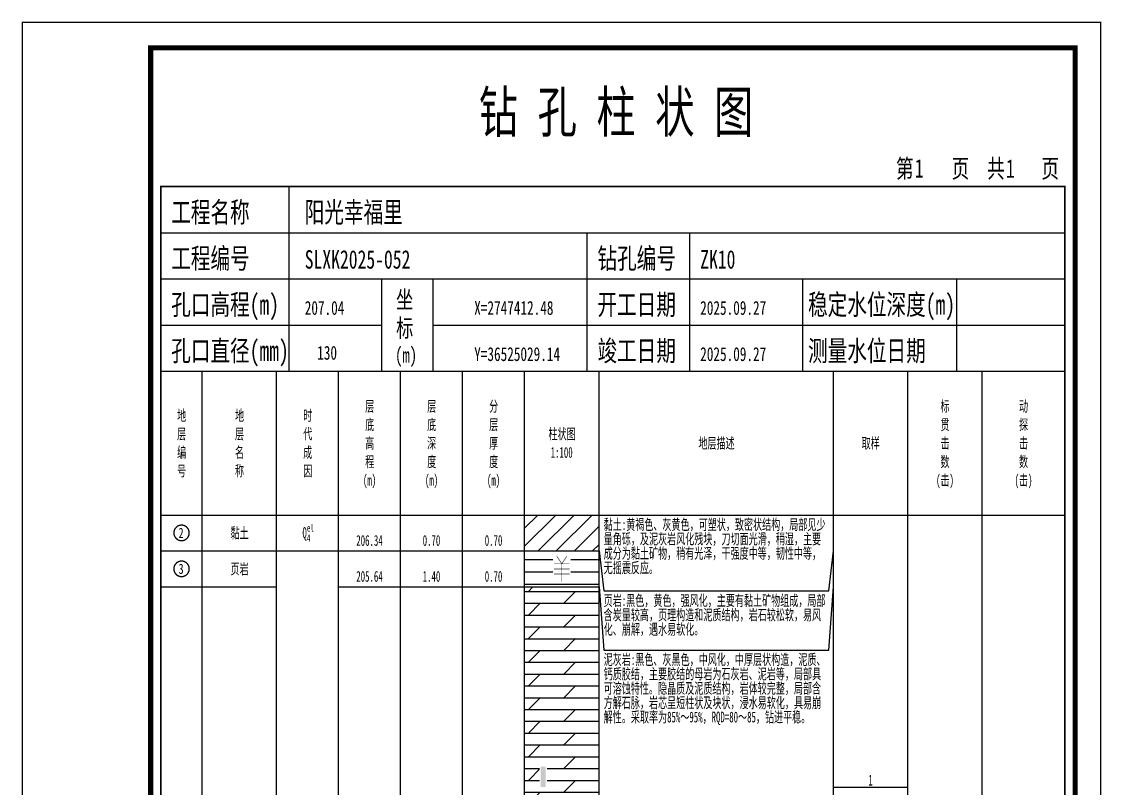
# Model space of a CAD drawing. Header units: millimetres. Extents: x 1264 to 9491, y 619 to 916.
# Drawn here: x 3268.5 to 3478.8, y 766.6 to 916 of the extents above; entities that cross this region are included whole.
import ezdxf
from ezdxf.enums import TextEntityAlignment as Align

# ---------------------------------------------------------------- set-up
doc = ezdxf.new("R2010")
doc.units = ezdxf.units.MM
doc.layers.add('GICAD_POU_TEXTS', color=7, linetype='Continuous')
doc.styles.add('LZ_FONT', font='simfang_0.ttf', dxfattribs={"width": 0.7, "height": 8})
doc.styles.add('成果图图块', font='simfang_0.ttf', dxfattribs={"height": 2.5})
doc.styles.add('成果图表体', font='simfang_0.ttf', dxfattribs={"width": 0.6, "height": 2.1})

# ---------------------------------------------------------------- blocks, each defined once
blk = doc.blocks.new('ZZT_DCBH_Z.dwg16', base_point=(-0.02, 0))
at = {"color": 7}
blk.add_polyline3d([(-1.52, 0.02, 0), (-1.52, -0.06, 0), (-1.52, -0.13, 0), (-1.51, -0.2, 0), (-1.5, -0.28, 0), (-1.48, -0.35, 0), (-1.46, -0.42, 0), (-1.44, -0.49, 0), (-1.41, -0.56, 0), (-1.38, -0.63, 0), (-1.35, -0.69, 0), (-1.31, -0.76, 0), (-1.27, -0.82, 0), (-1.23, -0.88, 0), (-1.18, -0.94, 0), (-1.14, -0.99, 0), (-1.09, -1.04, 0), (-1.03, -1.1, 0), (-0.98, -1.14, 0), (-0.92, -1.19, 0), (-0.86, -1.23, 0), (-0.8, -1.27, 0), (-0.73, -1.31, 0), (-0.67, -1.34, 0), (-0.6, -1.37, 0), (-0.53, -1.4, 0), (-0.46, -1.42, 0), (-0.39, -1.44, 0), (-0.32, -1.46, 0), (-0.25, -1.47, 0), (-0.17, -1.48, 0), (-0.1, -1.48, 0), (-0.02, -1.48, 0), (0.05, -1.48, 0), (0.12, -1.48, 0), (0.2, -1.47, 0), (0.27, -1.46, 0), (0.34, -1.44, 0), (0.41, -1.42, 0), (0.48, -1.4, 0), (0.55, -1.37, 0), (0.62, -1.34, 0), (0.68, -1.31, 0), (0.75, -1.27, 0), (0.81, -1.23, 0), (0.87, -1.19, 0), (0.93, -1.14, 0), (0.98, -1.1, 0), (1.04, -1.04, 0), (1.09, -0.99, 0), (1.13, -0.94, 0), (1.18, -0.88, 0), (1.22, -0.82, 0), (1.26, -0.76, 0), (1.3, -0.69, 0), (1.33, -0.63, 0), (1.36, -0.56, 0), (1.39, -0.49, 0), (1.41, -0.42, 0), (1.43, -0.35, 0), (1.45, -0.28, 0), (1.46, -0.2, 0), (1.47, -0.13, 0), (1.47, -0.06, 0), (1.48, 0.02, 0), (1.47, 0.09, 0), (1.47, 0.16, 0), (1.46, 0.24, 0), (1.45, 0.31, 0), (1.43, 0.38, 0), (1.41, 0.45, 0), (1.39, 0.52, 0), (1.36, 0.59, 0), (1.33, 0.66, 0), (1.3, 0.72, 0), (1.26, 0.79, 0), (1.22, 0.85, 0), (1.18, 0.91, 0), (1.13, 0.97, 0), (1.09, 1.02, 0), (1.04, 1.08, 0), (0.98, 1.13, 0), (0.93, 1.18, 0), (0.87, 1.22, 0), (0.81, 1.26, 0), (0.75, 1.3, 0), (0.68, 1.34, 0), (0.62, 1.37, 0), (0.55, 1.4, 0), (0.48, 1.43, 0), (0.41, 1.45, 0), (0.34, 1.47, 0), (0.27, 1.49, 0), (0.2, 1.5, 0), (0.12, 1.51, 0), (0.05, 1.51, 0), (-0.02, 1.52, 0), (-0.1, 1.51, 0), (-0.17, 1.51, 0), (-0.25, 1.5, 0), (-0.32, 1.49, 0), (-0.39, 1.47, 0), (-0.46, 1.45, 0), (-0.53, 1.43, 0), (-0.6, 1.4, 0), (-0.67, 1.37, 0), (-0.73, 1.34, 0), (-0.8, 1.3, 0), (-0.86, 1.26, 0), (-0.92, 1.22, 0), (-0.98, 1.18, 0), (-1.03, 1.13, 0), (-1.09, 1.08, 0), (-1.14, 1.02, 0), (-1.18, 0.97, 0), (-1.23, 0.91, 0), (-1.27, 0.85, 0), (-1.31, 0.79, 0), (-1.35, 0.72, 0), (-1.38, 0.66, 0), (-1.41, 0.59, 0), (-1.44, 0.52, 0), (-1.46, 0.45, 0), (-1.48, 0.38, 0), (-1.5, 0.31, 0), (-1.51, 0.24, 0), (-1.52, 0.16, 0), (-1.52, 0.09, 0), (-1.52, 0.02, 0)], dxfattribs=at)
at = {"layer": 'GICAD_POU_TEXTS', "color": 7, "style": '成果图图块', "width": 0.7}
blk.add_text('2', height=2, dxfattribs=at).set_placement((-0.11, -0.99), align=Align.CENTER)
blk = doc.blocks.new('ZZT_DCBH_Z.dwg17', base_point=(-0.02, 0))
at = {"color": 7}
blk.add_polyline3d([(-1.52, 0.02, 0), (-1.52, -0.06, 0), (-1.52, -0.13, 0), (-1.51, -0.2, 0), (-1.5, -0.28, 0), (-1.48, -0.35, 0), (-1.46, -0.42, 0), (-1.44, -0.49, 0), (-1.41, -0.56, 0), (-1.38, -0.63, 0), (-1.35, -0.69, 0), (-1.31, -0.76, 0), (-1.27, -0.82, 0), (-1.23, -0.88, 0), (-1.18, -0.94, 0), (-1.14, -0.99, 0), (-1.09, -1.04, 0), (-1.03, -1.1, 0), (-0.98, -1.14, 0), (-0.92, -1.19, 0), (-0.86, -1.23, 0), (-0.8, -1.27, 0), (-0.73, -1.31, 0), (-0.67, -1.34, 0), (-0.6, -1.37, 0), (-0.53, -1.4, 0), (-0.46, -1.42, 0), (-0.39, -1.44, 0), (-0.32, -1.46, 0), (-0.25, -1.47, 0), (-0.17, -1.48, 0), (-0.1, -1.48, 0), (-0.02, -1.48, 0), (0.05, -1.48, 0), (0.12, -1.48, 0), (0.2, -1.47, 0), (0.27, -1.46, 0), (0.34, -1.44, 0), (0.41, -1.42, 0), (0.48, -1.4, 0), (0.55, -1.37, 0), (0.62, -1.34, 0), (0.68, -1.31, 0), (0.75, -1.27, 0), (0.81, -1.23, 0), (0.87, -1.19, 0), (0.93, -1.14, 0), (0.98, -1.1, 0), (1.04, -1.04, 0), (1.09, -0.99, 0), (1.13, -0.94, 0), (1.18, -0.88, 0), (1.22, -0.82, 0), (1.26, -0.76, 0), (1.3, -0.69, 0), (1.33, -0.63, 0), (1.36, -0.56, 0), (1.39, -0.49, 0), (1.41, -0.42, 0), (1.43, -0.35, 0), (1.45, -0.28, 0), (1.46, -0.2, 0), (1.47, -0.13, 0), (1.47, -0.06, 0), (1.48, 0.02, 0), (1.47, 0.09, 0), (1.47, 0.16, 0), (1.46, 0.24, 0), (1.45, 0.31, 0), (1.43, 0.38, 0), (1.41, 0.45, 0), (1.39, 0.52, 0), (1.36, 0.59, 0), (1.33, 0.66, 0), (1.3, 0.72, 0), (1.26, 0.79, 0), (1.22, 0.85, 0), (1.18, 0.91, 0), (1.13, 0.97, 0), (1.09, 1.02, 0), (1.04, 1.08, 0), (0.98, 1.13, 0), (0.93, 1.18, 0), (0.87, 1.22, 0), (0.81, 1.26, 0), (0.75, 1.3, 0), (0.68, 1.34, 0), (0.62, 1.37, 0), (0.55, 1.4, 0), (0.48, 1.43, 0), (0.41, 1.45, 0), (0.34, 1.47, 0), (0.27, 1.49, 0), (0.2, 1.5, 0), (0.12, 1.51, 0), (0.05, 1.51, 0), (-0.02, 1.52, 0), (-0.1, 1.51, 0), (-0.17, 1.51, 0), (-0.25, 1.5, 0), (-0.32, 1.49, 0), (-0.39, 1.47, 0), (-0.46, 1.45, 0), (-0.53, 1.43, 0), (-0.6, 1.4, 0), (-0.67, 1.37, 0), (-0.73, 1.34, 0), (-0.8, 1.3, 0), (-0.86, 1.26, 0), (-0.92, 1.22, 0), (-0.98, 1.18, 0), (-1.03, 1.13, 0), (-1.09, 1.08, 0), (-1.14, 1.02, 0), (-1.18, 0.97, 0), (-1.23, 0.91, 0), (-1.27, 0.85, 0), (-1.31, 0.79, 0), (-1.35, 0.72, 0), (-1.38, 0.66, 0), (-1.41, 0.59, 0), (-1.44, 0.52, 0), (-1.46, 0.45, 0), (-1.48, 0.38, 0), (-1.5, 0.31, 0), (-1.51, 0.24, 0), (-1.52, 0.16, 0), (-1.52, 0.09, 0), (-1.52, 0.02, 0)], dxfattribs=at)
at = {"layer": 'GICAD_POU_TEXTS', "color": 7, "style": '成果图图块', "width": 0.7}
blk.add_text('3', height=2, dxfattribs=at).set_placement((-0.11, -0.99), align=Align.CENTER)
blk = doc.blocks.new('gkqy3.dwg', base_point=(0, -2))
blk.add_wipeout([(-0.7, -2.2), (0.7, -2.2), (0.7, 2.2), (-0.7, 2.2)])
at = {"color": 7}
blk.add_solid([(-0.5, -2), (0.5, -2), (-0.5, 2), (0.5, 2)], dxfattribs=at)
blk = doc.blocks.new('FH_QIANG.dwg', base_point=(0, -0.19))
blk.add_wipeout([(-1.7, -2.89), (1.7, -2.89), (1.7, 2.51), (-1.7, 2.51)])
at = {"color": 7, "const_width": 0.1}
for points in [[(-1, 2.31), (0, 0.81), (1, 2.31)], [(-1.5, 0.81), (1.5, 0.81)], [(0, 0.81), (0, -2.69)], [(-1.5, -0.19), (1.5, -0.19)], [(-1.5, -1.19), (1.5, -1.19)]]:
    blk.add_lwpolyline(points, dxfattribs=at)
blk = doc.blocks.new('柱状图图框模板-(昇龙标准).dwg9', base_point=(27, 229))
for p, q in [((52, 229), (52, 265)), ((27, 256), (203, 256)), ((110, 229), (110, 256)), ((130, 229), (130, 256)), ((27, 247), (203, 247)), ((70, 229), (70, 247)), ((80, 229), (80, 247)), ((152, 229), (152, 247)), ((182, 229), (182, 247)), ((27, 238), (70, 238)), ((80, 238), (203, 238))]:
    blk.add_line(p, q)
for points, const_width in [([(0, 0), (210, 0), (210, 297), (0, 297)], 0.25), ([(25, 5), (205, 5), (205, 292), (25, 292)], 1), ([(27, 265), (203, 265), (203, 17), (27, 17)], 0.3)]:
    blk.add_lwpolyline(points, close=True, dxfattribs=dict(const_width=const_width))
at = {"const_width": 0.3}
blk.add_lwpolyline([(27, 229), (203, 229)], dxfattribs=at)
at = {"style": 'LZ_FONT', "width": 0.7}
for s, height, p in [('钻 孔 柱 状 图', 8, (88.9, 275.54)), ('第', 3.6, (170.12, 266.7)), ('1', 3.6, (173.78, 266.75)), ('页', 3.6, (180.96, 266.7)), ('共', 3.6, (187.88, 266.7)), ('1', 3.6, (191.54, 266.7)), ('页', 3.6, (198.44, 266.7)), ('工程名称', 4, (29, 258)), ('阳光幸福里', 4, (55, 258)), ('工程编号', 4, (29, 249)), ('SLXK2025-052', 3.6, (55, 249)), ('钻孔编号', 4, (112, 249)), ('ZK10', 3.6, (132, 249)), ('孔口高程(m)', 4, (29, 240)), ('坐', 3.5, (72.79, 241.24)), ('开工日期', 4, (112, 240)), ('稳定水位深度(m)', 4, (153, 240)), ('207.04', 2.7, (55, 240)), ('X=2747412.48', 2.7, (88, 240)), ('2025.09.27', 2.7, (132, 240)), ('标', 3.5, (72.79, 235.7)), ('孔口直径(mm)', 4, (29, 231)), ('竣工日期', 4, (112, 231)), ('测量水位日期', 4, (153, 231)), ('130', 2.7, (57.43, 231.26)), ('(m) ', 3, (72.59, 230.65)), ('Y=36525029.14', 2.7, (88, 231)), ('2025.09.27', 2.7, (132, 231))]:
    blk.add_text(s, height=height, dxfattribs=at).set_placement(p)

msp = doc.modelspace()

# ---------------------------------------------------------------- hatches: boundary and pattern name
at = {"linetype": 'Continuous'}
h = msp.add_hatch(dxfattribs=at)
h.set_pattern_fill('GKNXT', scale=0.5, style=0, pattern_type=2)
h.set_pattern_definition([(45, (0, 0), (-1.767767, 1.767767), [])])
h.paths.add_polyline_path([(3366.46, 812.89), (3380.95, 812.89), (3380.95, 819.89), (3366.46, 819.89)])
h = msp.add_hatch(dxfattribs=at)
h.set_pattern_fill('GKYY', scale=0.5, style=0, pattern_type=2)
h.set_pattern_definition([(0, (0, 0), (0, 2.4), [])])
h.paths.add_polyline_path([(3366.46, 805.89), (3380.95, 805.89), (3380.95, 812.89), (3366.46, 812.89)])
h = msp.add_hatch(dxfattribs=at)
h.set_pattern_fill('GKNHY1', scale=0.5, style=0, pattern_type=2)
h.set_pattern_definition([(0, (0, 0), (0, 2.3), []), (45, (0, 0), (4e-16, 4.5999997), [3.252691, -6.5053825])])
h.paths.add_polyline_path([(3366.46, 684.49), (3380.95, 684.49), (3380.95, 805.89), (3366.46, 805.89)])

# ---------------------------------------------------------------- linework, layer by layer
at = {"color": 0}
for p, q in [((3295.65, 819.89), (3303.69, 819.89)), ((3295.65, 812.89), (3295.65, 819.89)), ((3303.69, 812.89), (3303.69, 819.89)), ((3295.65, 812.89), (3303.69, 812.89)), ((3295.65, 812.89), (3303.69, 812.89)), ((3295.65, 805.89), (3295.65, 812.89)), ((3303.69, 805.89), (3303.69, 812.89)), ((3295.65, 805.89), (3303.69, 805.89)), ((3295.65, 805.89), (3303.69, 805.89)), ((3295.65, 684.49), (3295.65, 805.89)), ((3303.69, 684.49), (3303.69, 805.89))]:
    msp.add_line(p, q, dxfattribs=at)
for points in [[(3295.65, 847.89), (3303.69, 847.89)], [(3295.65, 819.89), (3295.65, 847.89)], [(3303.69, 819.89), (3303.69, 847.89)], [(3303.69, 847.89), (3318.18, 847.89)], [(3303.69, 819.89), (3303.69, 847.89)], [(3318.18, 819.89), (3318.18, 847.89)], [(3318.18, 847.89), (3330.25, 847.89)], [(3318.18, 819.89), (3318.18, 847.89)], [(3330.25, 819.89), (3330.25, 847.89)], [(3330.25, 847.89), (3342.32, 847.89)], [(3330.25, 819.89), (3330.25, 847.89)], [(3342.32, 819.89), (3342.32, 847.89)], [(3342.32, 847.89), (3354.39, 847.89)], [(3342.32, 819.89), (3342.32, 847.89)], [(3354.39, 819.89), (3354.39, 847.89)], [(3354.39, 847.89), (3366.46, 847.89)], [(3354.39, 819.89), (3354.39, 847.89)], [(3366.46, 819.89), (3366.46, 847.89)], [(3366.46, 847.89), (3380.95, 847.89)], [(3366.46, 819.89), (3366.46, 847.89)], [(3380.95, 819.89), (3380.95, 847.89)], [(3380.95, 847.89), (3426.58, 847.89)], [(3380.95, 819.89), (3380.95, 847.89)], [(3426.58, 819.89), (3426.58, 847.89)], [(3426.58, 847.89), (3441.06, 847.89)], [(3426.58, 819.89), (3426.58, 847.89)], [(3441.06, 819.89), (3441.06, 847.89)], [(3441.06, 847.89), (3455.55, 847.89)], [(3441.06, 819.89), (3441.06, 847.89)], [(3455.55, 819.89), (3455.55, 847.89)], [(3455.55, 847.89), (3471.65, 847.89)], [(3455.55, 819.89), (3455.55, 847.89)], [(3471.65, 819.89), (3471.65, 847.89)], [(3295.65, 819.89), (3303.69, 819.89)], [(3295.65, 635.89), (3295.65, 819.89)], [(3295.65, 819.89), (3303.69, 819.89)], [(3303.69, 635.89), (3303.69, 819.89)], [(3303.69, 819.89), (3318.18, 819.89)], [(3303.69, 635.89), (3303.69, 819.89)], [(3303.69, 819.89), (3318.18, 819.89)], [(3303.69, 819.89), (3318.18, 819.89)], [(3303.69, 812.89), (3303.69, 819.89)], [(3318.18, 635.89), (3318.18, 819.89)], [(3318.18, 812.89), (3318.18, 819.89)], [(3318.18, 819.89), (3330.25, 819.89)], [(3318.18, 635.89), (3318.18, 819.89)], [(3318.18, 819.89), (3330.25, 819.89)], [(3318.18, 819.89), (3330.25, 819.89)], [(3318.18, 812.89), (3318.18, 819.89)], [(3330.25, 635.89), (3330.25, 819.89)], [(3330.25, 812.89), (3330.25, 819.89)], [(3330.25, 819.89), (3342.32, 819.89)], [(3330.25, 635.89), (3330.25, 819.89)], [(3330.25, 819.89), (3342.32, 819.89)], [(3330.25, 819.89), (3342.32, 819.89)], [(3330.25, 812.89), (3330.25, 819.89)], [(3342.32, 635.89), (3342.32, 819.89)], [(3342.32, 812.89), (3342.32, 819.89)], [(3342.32, 819.89), (3354.39, 819.89)], [(3342.32, 635.89), (3342.32, 819.89)], [(3342.32, 819.89), (3354.39, 819.89)], [(3342.32, 819.89), (3354.39, 819.89)], [(3342.32, 812.89), (3342.32, 819.89)], [(3354.39, 635.89), (3354.39, 819.89)], [(3354.39, 812.89), (3354.39, 819.89)], [(3354.39, 819.89), (3366.46, 819.89)], [(3354.39, 635.89), (3354.39, 819.89)], [(3354.39, 819.89), (3366.46, 819.89)], [(3354.39, 819.89), (3366.46, 819.89)], [(3354.39, 812.89), (3354.39, 819.89)], [(3366.46, 635.89), (3366.46, 819.89)], [(3366.46, 812.89), (3366.46, 819.89)], [(3366.46, 819.89), (3380.95, 819.89)], [(3366.46, 635.89), (3366.46, 819.89)], [(3366.46, 819.89), (3380.95, 819.89)], [(3380.95, 635.89), (3380.95, 819.89)], [(3380.95, 819.89), (3426.58, 819.89)], [(3380.95, 635.89), (3380.95, 819.89)], [(3380.95, 819.89), (3426.58, 819.89)], [(3380.95, 812.89), (3380.95, 819.89)], [(3426.58, 635.89), (3426.58, 819.89)], [(3426.58, 812.89), (3426.58, 819.89)], [(3426.58, 819.89), (3441.06, 819.89)], [(3426.58, 635.89), (3426.58, 819.89)], [(3426.58, 819.89), (3441.06, 819.89)], [(3441.06, 635.89), (3441.06, 819.89)], [(3441.06, 819.89), (3455.55, 819.89)], [(3441.06, 635.89), (3441.06, 819.89)], [(3441.06, 819.89), (3455.55, 819.89)], [(3455.55, 635.89), (3455.55, 819.89)], [(3455.55, 819.89), (3471.65, 819.89)], [(3455.55, 635.89), (3455.55, 819.89)], [(3455.55, 819.89), (3471.65, 819.89)], [(3471.65, 635.89), (3471.65, 819.89)], [(3303.69, 812.89), (3318.18, 812.89)], [(3303.69, 812.89), (3318.18, 812.89)], [(3303.69, 805.89), (3303.69, 812.89)], [(3318.18, 805.89), (3318.18, 812.89)], [(3318.18, 812.89), (3330.25, 812.89)], [(3318.18, 812.89), (3330.25, 812.89)], [(3318.18, 684.49), (3318.18, 812.89)], [(3330.25, 684.49), (3330.25, 812.89)], [(3330.25, 812.89), (3342.32, 812.89)], [(3330.25, 812.89), (3342.32, 812.89)], [(3330.25, 805.89), (3330.25, 812.89)], [(3342.32, 805.89), (3342.32, 812.89)], [(3342.32, 812.89), (3354.39, 812.89)], [(3342.32, 812.89), (3354.39, 812.89)], [(3342.32, 805.89), (3342.32, 812.89)], [(3354.39, 805.89), (3354.39, 812.89)], [(3354.39, 812.89), (3366.46, 812.89)], [(3354.39, 812.89), (3366.46, 812.89)], [(3354.39, 805.89), (3354.39, 812.89)], [(3366.46, 805.89), (3366.46, 812.89)], [(3380.95, 812.89), (3381.86, 805.09)], [(3380.95, 805.89), (3380.95, 812.89)], [(3425.67, 805.09), (3426.58, 812.89)], [(3426.58, 805.89), (3426.58, 812.89)], [(3303.69, 805.89), (3318.18, 805.89)], [(3303.69, 805.89), (3318.18, 805.89)], [(3303.69, 684.49), (3303.69, 805.89)], [(3318.18, 684.49), (3318.18, 805.89)], [(3330.25, 805.89), (3342.32, 805.89)], [(3330.25, 805.89), (3342.32, 805.89)], [(3330.25, 684.49), (3330.25, 805.89)], [(3342.32, 684.49), (3342.32, 805.89)], [(3342.32, 805.89), (3354.39, 805.89)], [(3342.32, 805.89), (3354.39, 805.89)], [(3342.32, 684.49), (3342.32, 805.89)], [(3354.39, 684.49), (3354.39, 805.89)], [(3354.39, 805.89), (3366.46, 805.89)], [(3354.39, 805.89), (3366.46, 805.89)], [(3354.39, 684.49), (3354.39, 805.89)], [(3366.46, 684.49), (3366.46, 805.89)], [(3380.95, 805.89), (3381.86, 793.59)], [(3380.95, 684.49), (3380.95, 805.89)], [(3425.67, 793.59), (3426.58, 805.89)], [(3426.58, 684.49), (3426.58, 805.89)], [(3381.86, 805.09), (3425.67, 805.09)], [(3381.86, 793.59), (3425.67, 793.59)], [(3426.58, 766.89), (3441.06, 766.89)]]:
    msp.add_lwpolyline(points, dxfattribs=at)
at = {"color": 7, "flags": 128}
for points in [[(3366.46, 812.89), (3380.95, 812.89)], [(3366.46, 805.89), (3380.95, 805.89)]]:
    msp.add_lwpolyline(points, dxfattribs=at)

# ---------------------------------------------------------------- block references
for name, p in [('ZZT_DCBH_Z.dwg16', (3299.67, 816.39)), ('ZZT_DCBH_Z.dwg17', (3299.67, 809.39))]:
    msp.add_blockref(name, p)

# ---------------------------------------------------------------- texts
at = {"color": 0, "style": '成果图表体', "width": 0.6}
for s, height, p in [('层', 2.1, (3335.42, 840.04)), ('层', 2.1, (3347.49, 840.04)), ('分', 2.1, (3359.56, 840.04)), ('标', 2.1, (3447.44, 840.04)), ('动', 2.1, (3462.73, 840.04)), ('地', 2.1, (3298.8, 838.24)), ('地', 2.1, (3310.07, 838.24)), ('时', 2.1, (3323.35, 838.24)), ('层', 2.1, (3298.8, 834.64)), ('层', 2.1, (3310.07, 834.64)), ('代', 2.1, (3323.35, 834.64)), ('底', 2.1, (3335.42, 836.44)), ('底', 2.1, (3347.49, 836.44)), ('层', 2.1, (3359.56, 836.44)), ('柱状图', 2.1, (3371.11, 834.64)), ('贯', 2.1, (3447.44, 836.44)), ('探', 2.1, (3462.73, 836.44)), ('高', 2.1, (3335.42, 832.84)), ('深', 2.1, (3347.49, 832.84)), ('厚', 2.1, (3359.56, 832.84)), ('地层描述', 2.1, (3400.3, 832.84)), ('取样', 2.1, (3432.09, 832.84)), ('击', 2.1, (3447.44, 832.84)), ('击', 2.1, (3462.73, 832.84)), ('编', 2.1, (3298.8, 831.04)), ('名', 2.1, (3310.07, 831.04)), ('成', 2.1, (3323.35, 831.04)), ('1:100', 2.1, (3371.54, 831.04)), ('程', 2.1, (3335.42, 829.24)), ('度', 2.1, (3347.49, 829.24)), ('度', 2.1, (3359.56, 829.24)), ('数', 2.1, (3447.44, 829.24)), ('数', 2.1, (3462.73, 829.24)), ('号', 2.1, (3298.8, 827.44)), ('称', 2.1, (3310.07, 827.44)), ('因', 2.1, (3323.35, 827.44)), ('(m)', 2.1, (3334.99, 825.64)), ('(m)', 2.1, (3347.06, 825.64)), ('(m)', 2.1, (3359.13, 825.64)), ('(击)', 2.1, (3446.58, 825.64)), ('(击)', 2.1, (3461.87, 825.64)), ('el', 1.4, (3324.07, 816.67)), ('黏土', 2.1, (3309.2, 815.34)), ('Q', 2.1, (3323.2, 815.41)), ('4', 1.4, (3324.07, 814.71)), ('206.34', 2.1, (3333.69, 813.89)), ('0.70', 2.1, (3346.62, 813.89)), ('0.70', 2.1, (3358.7, 813.89)), ('页岩', 2.1, (3309.2, 808.34)), ('205.64', 2.1, (3333.69, 806.89)), ('1.40', 2.1, (3346.62, 806.89)), ('0.70', 2.1, (3358.7, 806.89)), ('1', 2.1, (3433.39, 767.19))]:
    msp.add_text(s, height=height, dxfattribs=at).set_placement(p)
at = {"color": 0, "char_height": 2.1, "width": 43.8045, "attachment_point": 1, "line_spacing_factor": 0.8, "style": '成果图表体'}
for s, insert in [('\\A1;黏土:黄褐色、灰黄色，可塑状，致密状结构，局部见少量角砾，及泥灰岩风化残块，刀切面光滑，稍湿，主要成分为黏土矿物，稍有光泽，干强度中等，韧性中等，无摇震反应。', (3381.86, 819.09)), ('\\A1;页岩:黑色，黄色，强风化，主要有黏土矿物组成，局部含炭量较高，页理构造和泥质结构，岩石较松软，易风化、崩解，遇水易软化。', (3381.86, 804.29)), ('\\A1;泥灰岩:黑色、灰黑色，中风化，中厚层状构造，泥质、钙质胶结，主要胶结的母岩为石灰岩、泥岩等，局部具可溶蚀特性。隐晶质及泥质结构，岩体较完整，局部含方解石脉，岩芯呈短柱状及块状，浸水易软化，具易崩解性。采取率为85%～95%，RQD=80～85，钻进平稳。', (3381.86, 792.79))]:
    msp.add_mtext(s, dxfattribs=dict(at, insert=insert))

# ---------------------------------------------------------------- next in the draw order: block references
for name, p in [('FH_QIANG.dwg', (3373.71, 809.39)), ('gkqy3.dwg', (3370.09, 766.89))]:
    msp.add_blockref(name, p)

# ---------------------------------------------------------------- next in the draw order: block references
msp.add_blockref('柱状图图框模板-(昇龙标准).dwg9', (3295.65, 847.89))

doc.saveas('drawing.dxf')
